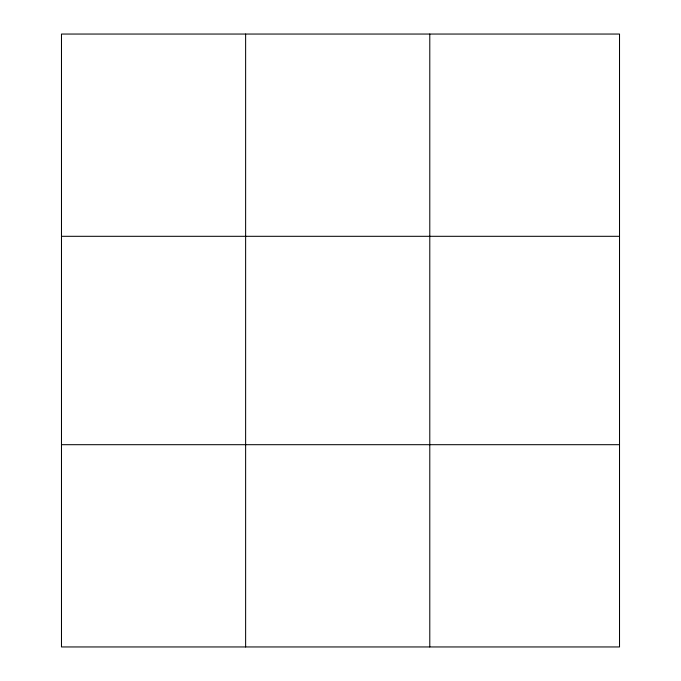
<?xml version="1.0" encoding="UTF-8"?>
<svg xmlns="http://www.w3.org/2000/svg" width="681" height="681" viewBox="0 0 681 681"><rect width="100%" height="100%" fill="white"/><g stroke="black" fill="none" stroke-linecap="round" stroke-linejoin="round"><path stroke-width="1.02" d="M245.628 34.05L245.628 646.95M429.788 34.05L429.788 646.95M61.477 236.307L619.523 236.307M61.477 444.693L619.523 444.693M619.523 606.499L619.523 646.95L61.477 646.95L61.477 34.05L619.523 34.05L619.523 606.499"/></g></svg>
